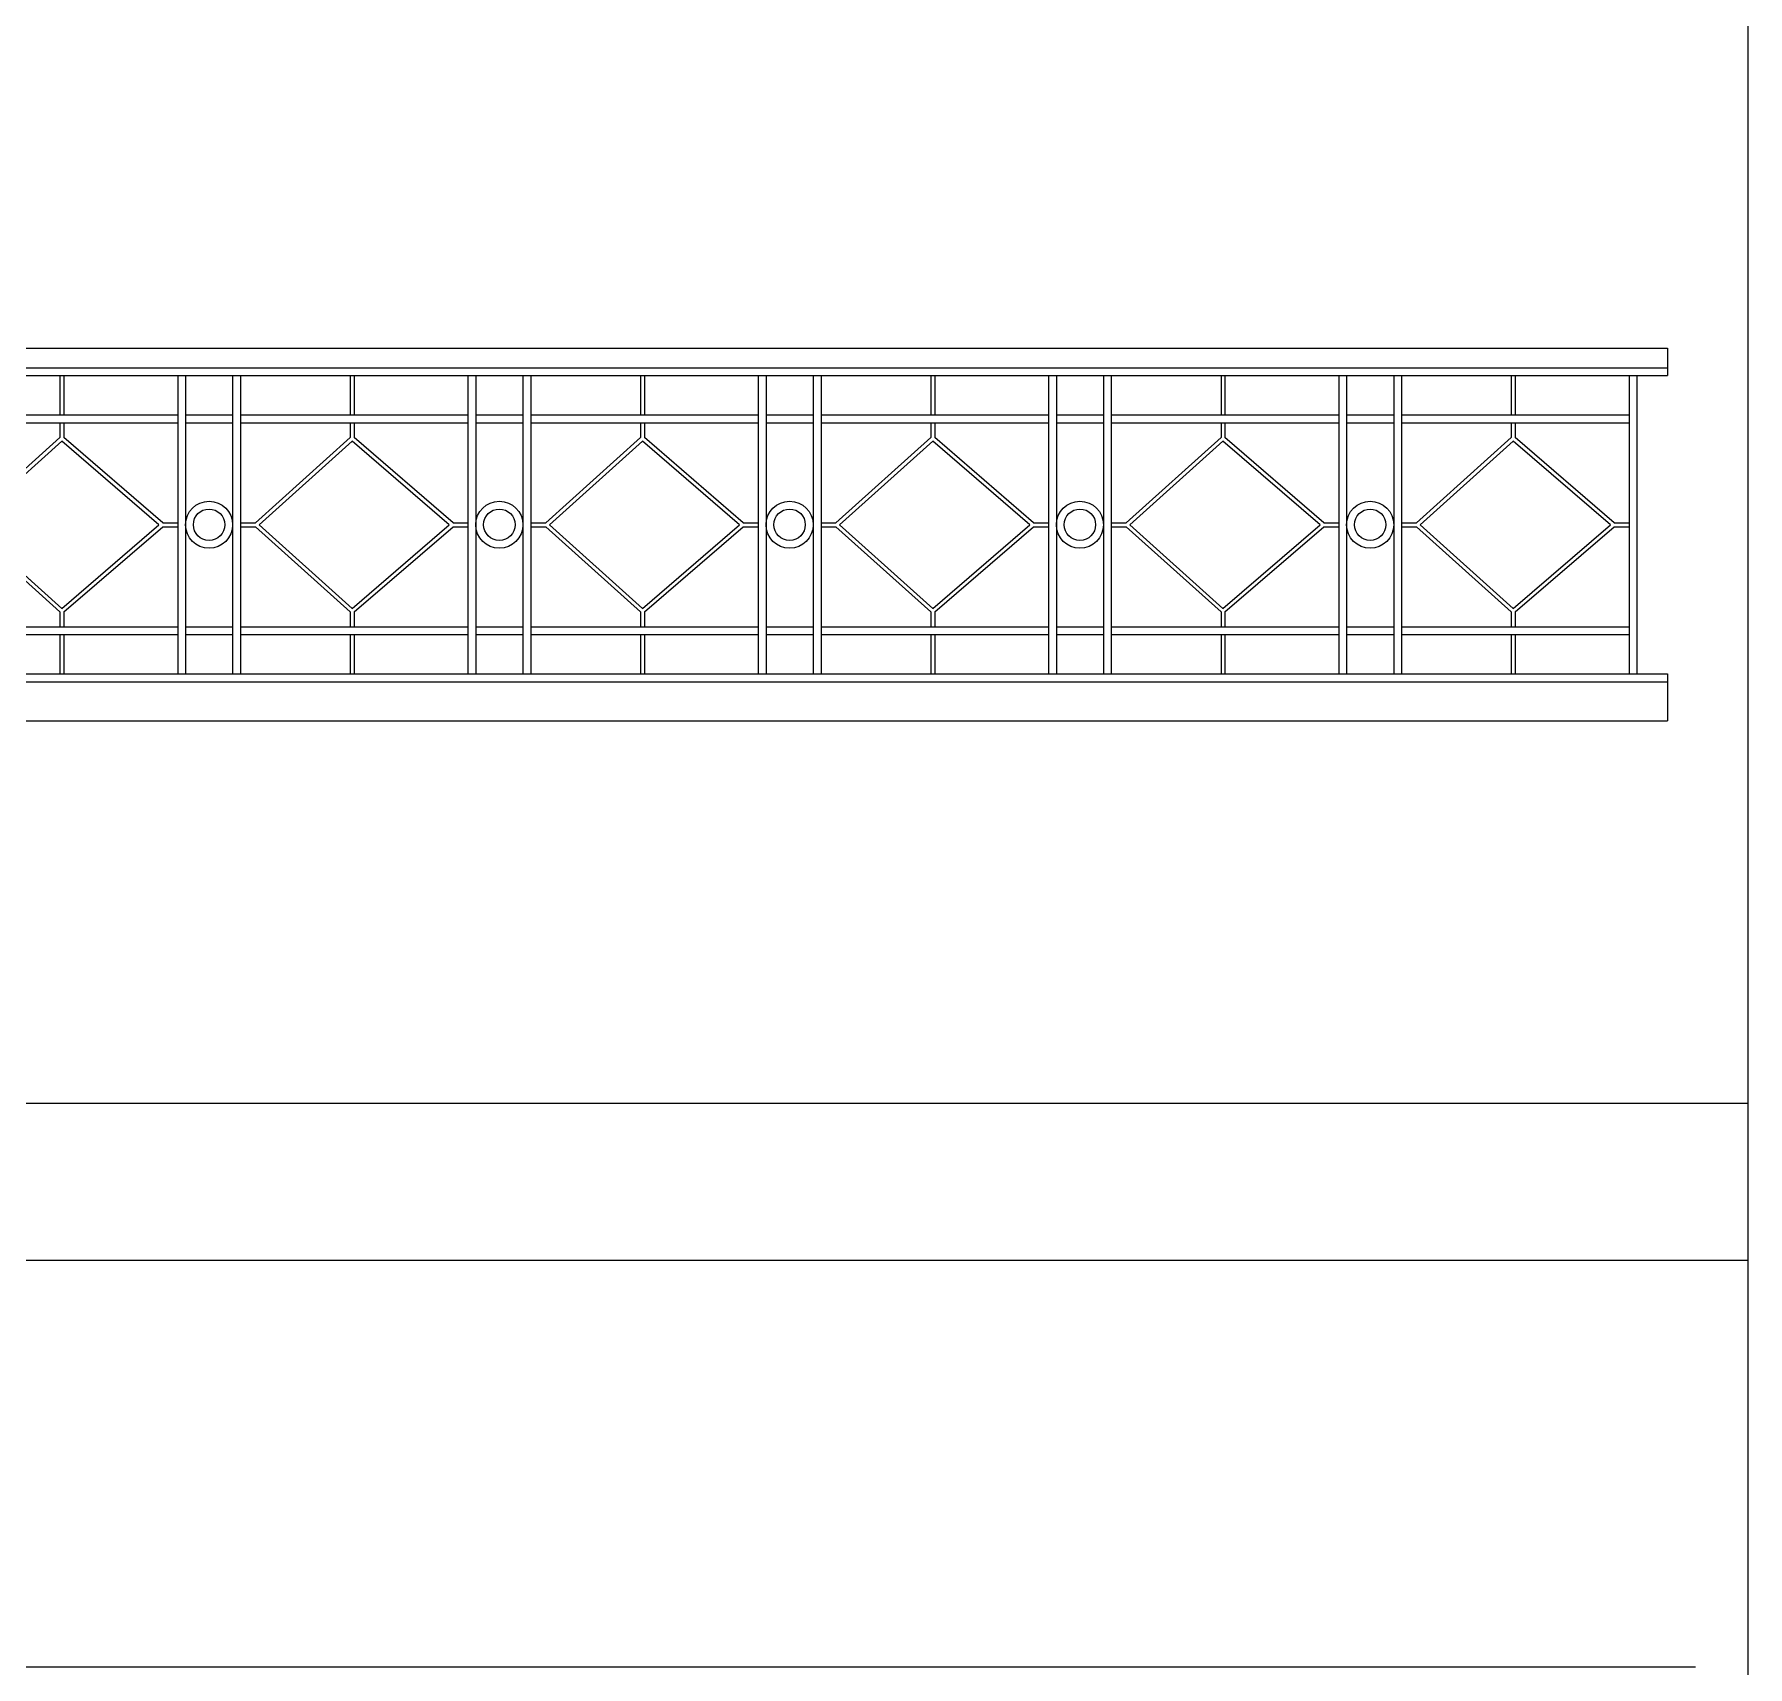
# Model space of a CAD drawing. Header units: millimetres. Extents: x 0 to 42000, y 0 to 29700.
# Drawn here: x 24965 to 29333, y 16814 to 20974 of the extents above; entities that cross this region are included whole.
import ezdxf

# ---------------------------------------------------------------- set-up
doc = ezdxf.new("R2010")
doc.units = ezdxf.units.MM
doc.header["$LTSCALE"] = 100
doc.header["$MEASUREMENT"] = 0
doc.layers.add('CO-MECH', color=1, linetype='Continuous')
doc.layers.add('TB-FORM', color=7, linetype='Continuous')

# ---------------------------------------------------------------- blocks, each defined once
blk = doc.blocks.new('M-103')
at = {"layer": 'CO-MECH'}
for p, q in [((0, 950), (6856.4, 950)), ((6856.4, 950), (6856.4, 880)), ((0, 900), (6856.4, 900)), ((0, 880), (6856.4, 880)), ((2758.6, 880), (2758.6, 780)), ((2768.6, 880), (2768.6, 780)), ((3058.8, 880), (3058.8, 120)), ((3078.8, 880), (3078.8, 120)), ((3198.8, 880), (3198.8, 120)), ((3218.8, 880), (3218.8, 120)), ((3498.6, 880), (3498.6, 780)), ((3508.6, 880), (3508.6, 780)), ((3798.8, 880), (3798.8, 120)), ((3818.8, 880), (3818.8, 120)), ((3938.8, 880), (3938.8, 120)), ((3958.8, 880), (3958.8, 120)), ((4238.6, 880), (4238.6, 780)), ((4248.6, 880), (4248.6, 780)), ((4538.8, 880), (4538.8, 120)), ((4558.8, 880), (4558.8, 120)), ((4678.8, 880), (4678.8, 120)), ((4698.8, 880), (4698.8, 120)), ((4978.6, 880), (4978.6, 780)), ((4988.6, 880), (4988.6, 780)), ((5278.8, 880), (5278.8, 120)), ((5298.8, 880), (5298.8, 120)), ((5418.8, 880), (5418.8, 120)), ((5438.8, 880), (5438.8, 120)), ((5718.6, 880), (5718.6, 780)), ((5728.6, 880), (5728.6, 780)), ((6018.8, 880), (6018.8, 120)), ((6038.8, 880), (6038.8, 120)), ((6158.8, 880), (6158.8, 120)), ((6178.8, 880), (6178.8, 120)), ((6458.6, 880), (6458.6, 780)), ((6468.6, 880), (6468.6, 780)), ((6758.8, 880), (6758.8, 120)), ((6778.8, 880), (6778.8, 120)), ((2478.8, 780), (3058.8, 780)), ((2478.8, 760), (3058.8, 760)), ((2758.6, 760), (2758.6, 722.2)), ((2768.6, 760), (2768.6, 722.3)), ((3078.8, 780), (3198.8, 780)), ((3078.8, 760), (3198.8, 760)), ((3218.8, 780), (3798.8, 780)), ((3218.8, 760), (3798.8, 760)), ((3498.6, 760), (3498.6, 722.2)), ((3508.6, 760), (3508.6, 722.3)), ((3818.8, 780), (3938.8, 780)), ((3818.8, 760), (3938.8, 760)), ((3958.8, 780), (4538.8, 780)), ((3958.8, 760), (4538.8, 760)), ((4238.6, 760), (4238.6, 722.2)), ((4248.6, 760), (4248.6, 722.3)), ((4558.8, 780), (4678.8, 780)), ((4558.8, 760), (4678.8, 760)), ((4698.8, 780), (5278.8, 780)), ((4698.8, 760), (5278.8, 760)), ((4978.6, 760), (4978.6, 722.2)), ((4988.6, 760), (4988.6, 722.3)), ((5298.8, 780), (5418.8, 780)), ((5298.8, 760), (5418.8, 760)), ((5438.8, 780), (6018.8, 780)), ((5438.8, 760), (6018.8, 760)), ((5718.6, 760), (5718.6, 722.2)), ((5728.6, 760), (5728.6, 722.3)), ((6038.8, 780), (6158.8, 780)), ((6038.8, 760), (6158.8, 760)), ((6178.8, 780), (6758.8, 780)), ((6178.8, 760), (6758.8, 760)), ((6458.6, 760), (6458.6, 722.2)), ((6468.6, 760), (6468.6, 722.3)), ((2758.6, 722.2), (2516.9, 505)), ((2763.6, 713.3), (2526.3, 500)), ((3011.1, 500), (2763.6, 713.3)), ((3020.7, 505), (2768.6, 722.3)), ((3498.6, 722.2), (3256.9, 505)), ((3503.6, 713.3), (3266.3, 500)), ((3751.1, 500), (3503.6, 713.3)), ((3760.7, 505), (3508.6, 722.3)), ((4238.6, 722.2), (3996.9, 505)), ((4243.6, 713.3), (4006.3, 500)), ((4491.1, 500), (4243.6, 713.3)), ((4500.7, 505), (4248.6, 722.3)), ((4978.6, 722.2), (4736.9, 505)), ((4983.6, 713.3), (4746.3, 500)), ((5231.1, 500), (4983.6, 713.3)), ((5240.7, 505), (4988.6, 722.3)), ((5718.6, 722.2), (5476.9, 505)), ((5723.6, 713.3), (5486.3, 500)), ((5971.1, 500), (5723.6, 713.3)), ((5980.7, 505), (5728.6, 722.3)), ((6458.6, 722.2), (6216.9, 505)), ((6463.6, 713.3), (6226.3, 500)), ((6711.1, 500), (6463.6, 713.3)), ((6720.7, 505), (6468.6, 722.3)), ((2516.9, 495), (2758.6, 277.8)), ((2526.3, 500), (2763.6, 286.7)), ((2763.6, 286.7), (3011.1, 500)), ((2768.6, 277.7), (3020.7, 495)), ((3020.7, 505), (3058.8, 505)), ((3020.7, 495), (3058.8, 495)), ((3218.8, 505), (3256.9, 505)), ((3218.8, 495), (3256.9, 495)), ((3256.9, 495), (3498.6, 277.8)), ((3266.3, 500), (3503.6, 286.7)), ((3503.6, 286.7), (3751.1, 500)), ((3508.6, 277.7), (3760.7, 495)), ((3760.7, 505), (3798.8, 505)), ((3760.7, 495), (3798.8, 495)), ((3958.8, 505), (3996.9, 505)), ((3958.8, 495), (3996.9, 495)), ((3996.9, 495), (4238.6, 277.8)), ((4006.3, 500), (4243.6, 286.7)), ((4243.6, 286.7), (4491.1, 500)), ((4248.6, 277.7), (4500.7, 495)), ((4500.7, 505), (4538.8, 505)), ((4500.7, 495), (4538.8, 495)), ((4698.8, 505), (4736.9, 505)), ((4698.8, 495), (4736.9, 495)), ((4736.9, 495), (4978.6, 277.8)), ((4746.3, 500), (4983.6, 286.7)), ((4983.6, 286.7), (5231.1, 500)), ((4988.6, 277.7), (5240.7, 495)), ((5240.7, 505), (5278.8, 505)), ((5240.7, 495), (5278.8, 495)), ((5438.8, 505), (5476.9, 505)), ((5438.8, 495), (5476.9, 495)), ((5476.9, 495), (5718.6, 277.8)), ((5486.3, 500), (5723.6, 286.7)), ((5723.6, 286.7), (5971.1, 500)), ((5728.6, 277.7), (5980.7, 495)), ((5980.7, 505), (6018.8, 505)), ((5980.7, 495), (6018.8, 495)), ((6178.8, 505), (6216.9, 505)), ((6178.8, 495), (6216.9, 495)), ((6216.9, 495), (6458.6, 277.8)), ((6226.3, 500), (6463.6, 286.7)), ((6463.6, 286.7), (6711.1, 500)), ((6468.6, 277.7), (6720.7, 495)), ((6720.7, 505), (6758.8, 505)), ((6720.7, 495), (6758.8, 495)), ((2758.6, 277.8), (2758.6, 240)), ((2768.6, 277.7), (2768.6, 240)), ((3498.6, 277.8), (3498.6, 240)), ((3508.6, 277.7), (3508.6, 240)), ((4238.6, 277.8), (4238.6, 240)), ((4248.6, 277.7), (4248.6, 240)), ((4978.6, 277.8), (4978.6, 240)), ((4988.6, 277.7), (4988.6, 240)), ((5718.6, 277.8), (5718.6, 240)), ((5728.6, 277.7), (5728.6, 240)), ((6458.6, 277.8), (6458.6, 240)), ((6468.6, 277.7), (6468.6, 240)), ((2478.8, 240), (3058.8, 240)), ((2478.8, 220), (3058.8, 220)), ((2758.6, 220), (2758.6, 120)), ((2768.6, 220), (2768.6, 120)), ((3078.8, 240), (3198.8, 240)), ((3078.8, 220), (3198.8, 220)), ((3218.8, 240), (3798.8, 240)), ((3218.8, 220), (3798.8, 220)), ((3498.6, 220), (3498.6, 120)), ((3508.6, 220), (3508.6, 120)), ((3818.8, 240), (3938.8, 240)), ((3818.8, 220), (3938.8, 220)), ((3958.8, 240), (4538.8, 240)), ((3958.8, 220), (4538.8, 220)), ((4238.6, 220), (4238.6, 120)), ((4248.6, 220), (4248.6, 120)), ((4558.8, 240), (4678.8, 240)), ((4558.8, 220), (4678.8, 220)), ((4698.8, 240), (5278.8, 240)), ((4698.8, 220), (5278.8, 220)), ((4978.6, 220), (4978.6, 120)), ((4988.6, 220), (4988.6, 120)), ((5298.8, 240), (5418.8, 240)), ((5298.8, 220), (5418.8, 220)), ((5438.8, 240), (6018.8, 240)), ((5438.8, 220), (6018.8, 220)), ((5718.6, 220), (5718.6, 120)), ((5728.6, 220), (5728.6, 120)), ((6038.8, 240), (6158.8, 240)), ((6038.8, 220), (6158.8, 220)), ((6178.8, 240), (6758.8, 240)), ((6178.8, 220), (6758.8, 220)), ((6458.6, 220), (6458.6, 120)), ((6468.6, 220), (6468.6, 120)), ((0, 120), (6856.4, 120)), ((0, 100), (6856.4, 100)), ((6856.4, 120), (6856.4, 0)), ((0, 0), (6856.4, 0))]:
    blk.add_line(p, q, dxfattribs=at)
for centre, radius in [((3138.8, 500), 60), ((3138.8, 500), 40), ((3878.8, 500), 60), ((3878.8, 500), 40), ((4618.8, 500), 60), ((4618.8, 500), 40), ((5358.8, 500), 60), ((5358.8, 500), 40), ((6098.8, 500), 60), ((6098.8, 500), 40)]:
    blk.add_circle(centre, radius, dxfattribs=at)
blk = doc.blocks.new('M-104')
at = {"layer": 'CO-MECH'}
blk.add_line((0, 950), (6856.4, 950), dxfattribs=at)

msp = doc.modelspace()

# ---------------------------------------------------------------- linework, layer by layer
at = {"layer": 'TB-FORM'}
msp.add_line((29333.3, 28050), (29333.3, 850), dxfattribs=at)
at = {"layer": 'TB-FORM', "color": 251}
for p, q in [((29333.3, 18250), (22000, 18250)), ((29333.3, 17850), (22000, 17850))]:
    msp.add_line(p, q, dxfattribs=at)

# ---------------------------------------------------------------- block references
at = {"layer": 'CO-MECH'}
for name, p in [('M-103', (22272, 19224.5)), ('M-104', (22343.6, 15864.5))]:
    msp.add_blockref(name, p, dxfattribs=at)

doc.saveas('drawing.dxf')
